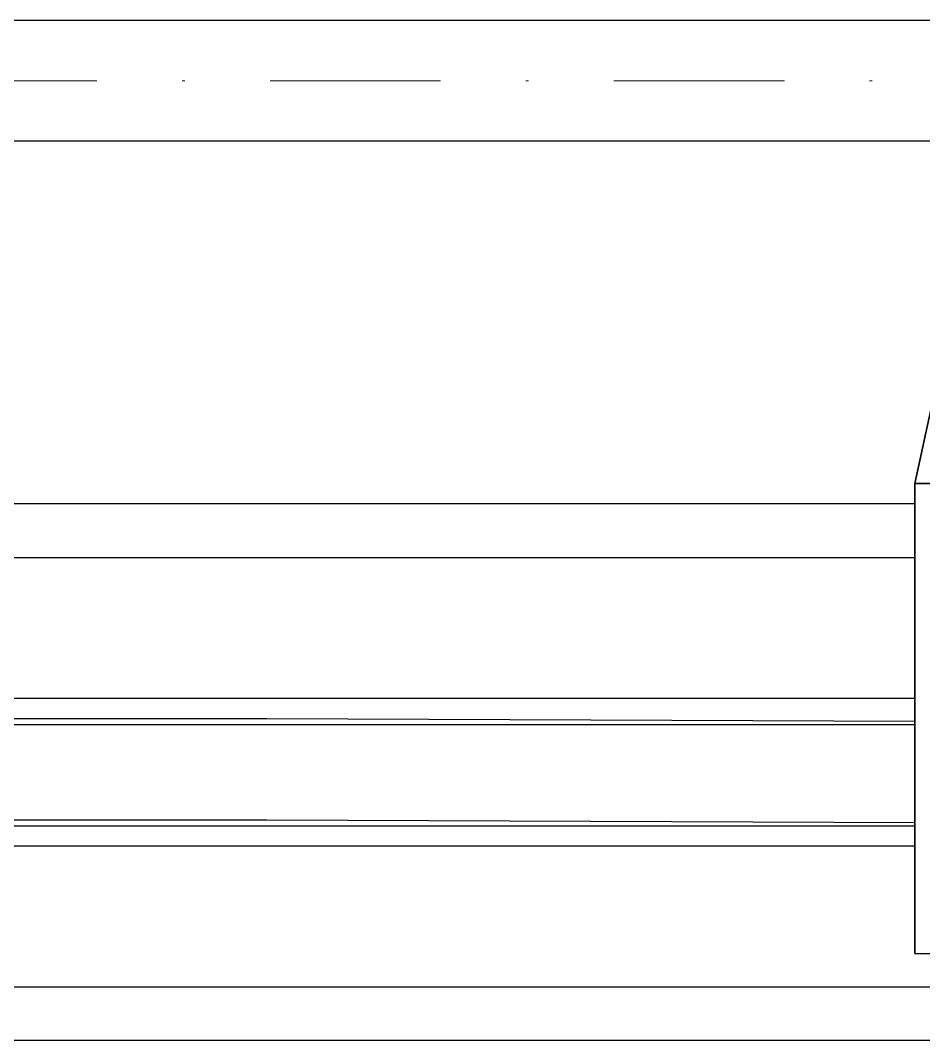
# Model space of a CAD drawing. Header units: millimetres. Extents: x -3183 to 3067, y 1033 to 2218.
# Drawn here: x -2786.06 to -2752.43, y 1863.9 to 1901.9 of the extents above; entities that cross this region are included whole.
import ezdxf

# ---------------------------------------------------------------- set-up
doc = ezdxf.new("R2010")
doc.units = ezdxf.units.MM
doc.linetypes.add('KRESKAKROPKA2', pattern=[12.7, 6.35, -3.175, 0, -3.175])
doc.layers.add('Kontury', color=7, linetype='Continuous', lineweight=35)
doc.layers.add('oś', color=7, linetype='KRESKAKROPKA2', lineweight=13)

msp = doc.modelspace()

# ---------------------------------------------------------------- linework, layer by layer
for p, q in [((-2751.11529, 1901.90453), (-2786.73894, 1901.90453)), ((-2751.11529, 1897.40453), (-2786.73894, 1897.40453)), ((-2819.71873, 1883.90453), (-2776.88636, 1883.90453)), ((-2776.88636, 1883.90453), (-2752.76529, 1883.90453)), ((-2819.71873, 1881.90453), (-2776.88636, 1881.90453)), ((-2776.88636, 1881.90453), (-2752.76529, 1881.90453)), ((-2819.71873, 1876.65453), (-2776.88636, 1876.65453)), ((-2776.88636, 1876.65453), (-2752.76529, 1876.65453)), ((-2819.71873, 1875.90453), (-2776.88636, 1875.90453)), ((-2819.71873, 1875.68333), (-2776.88636, 1875.68333)), ((-2776.88636, 1875.90453), (-2752.76529, 1875.8082)), ((-2776.88636, 1875.68333), (-2752.76529, 1875.68333)), ((-2819.71873, 1872.12572), (-2776.88636, 1872.12572)), ((-2819.71873, 1871.90453), (-2776.88636, 1871.90453)), ((-2776.88636, 1872.12572), (-2752.76529, 1872.0294)), ((-2776.88636, 1871.90453), (-2752.76529, 1871.90453)), ((-2819.71873, 1871.15453), (-2776.88636, 1871.15453)), ((-2776.88636, 1871.15453), (-2752.76529, 1871.15453)), ((-2752.76529, 1867.15453), (-2736.76529, 1867.15453)), ((-2876.8472, 1865.90453), (-2776.88636, 1865.90453)), ((-2776.88636, 1865.90453), (-2721.49513, 1865.90453)), ((-2776.88636, 1863.90453), (-2845.41395, 1863.90453)), ((-2721.49513, 1863.90453), (-2776.88636, 1863.90453))]:
    msp.add_line(p, q)
at = {"layer": 'Kontury'}
for p, q in [((-2751.87832, 1888.71953), (-2752.76529, 1884.65453)), ((-2752.76529, 1884.65453), (-2751.31974, 1884.65453)), ((-2752.76529, 1867.15453), (-2752.76529, 1884.65453))]:
    msp.add_line(p, q, dxfattribs=at)
at = {"layer": 'oś'}
msp.add_line((-2668.0176, 1899.65453), (-2862.21873, 1899.65453), dxfattribs=at)

doc.saveas('drawing.dxf')
